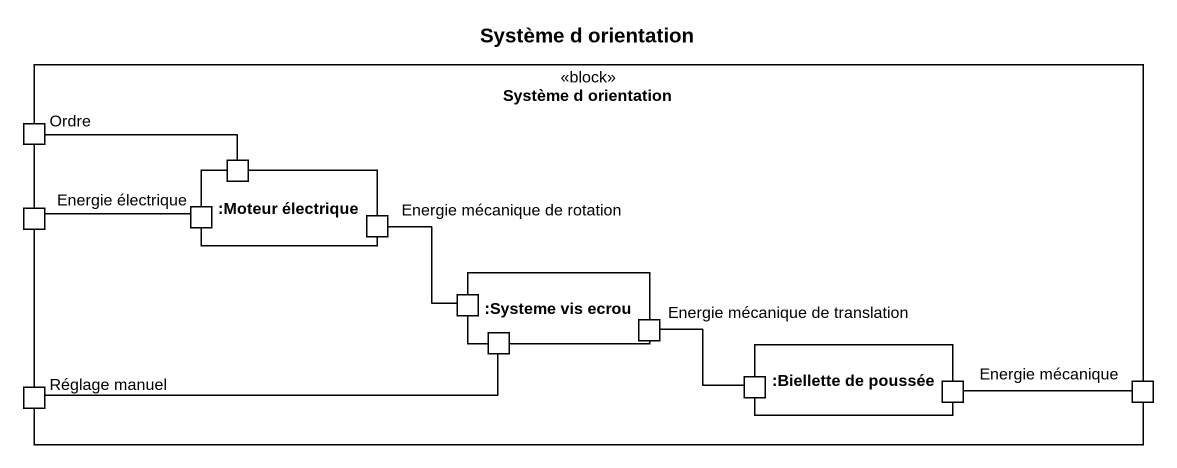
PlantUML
@startuml
title Système d orientation
rectangle "Système d orientation" as Système_d_orientation <<block>> {
  port Ordre
  port "Energie électrique" as Energie_électrique
  rectangle ":Moteur électrique" as Moteur_électrique {
    port " " as port1
    port " " as port2
    port " " as port3
  }
  rectangle ":Systeme vis ecrou" as Systeme_vis_ecrou {
    port " " as port4
    port " " as port5
    port " " as port6
  }
  rectangle ":Biellette de poussée" as Biellette_de_poussée {
    port " " as port7
    port " " as port8
  }
  port "Réglage manuel" as Réglage_manuel
  port "Energie mécanique" as Energie_mécanique
}
Ordre -right- port2
Energie_électrique -right- port1
port3 -- port4 : Energie mécanique de rotation
port6 -right- port7 : Energie mécanique de translation
Réglage_manuel -right- port5
port8 -right- Energie_mécanique
@enduml
